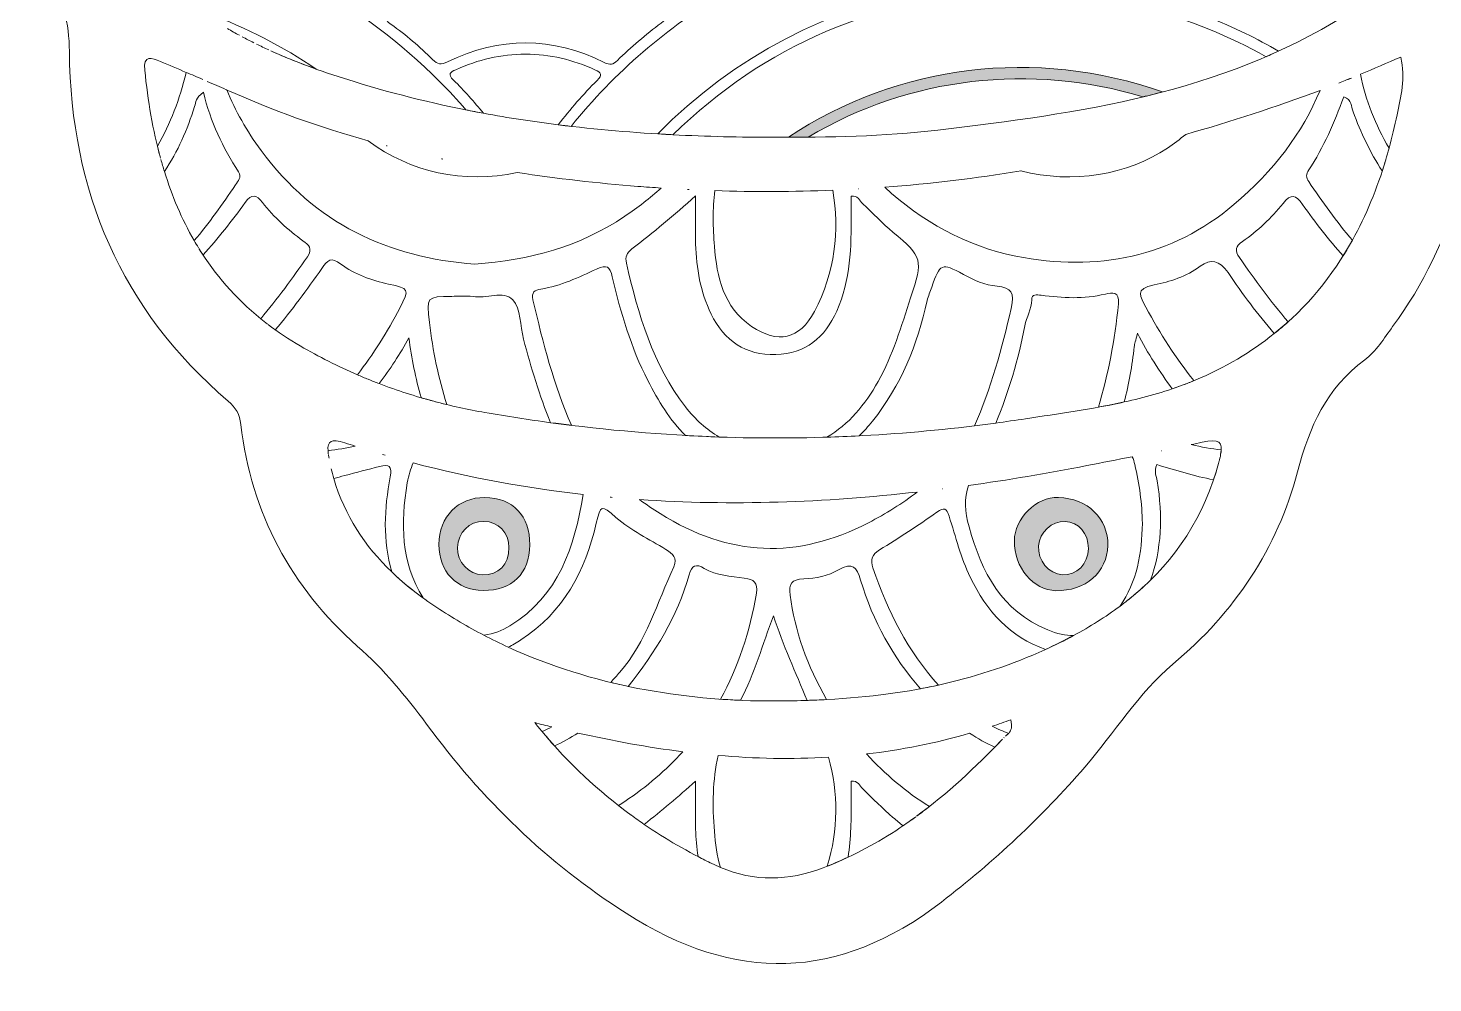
# Model space of a CAD drawing. Extents: x 77 to 1923, y -841 to -159.
# Drawn here: x 205.2 to 352.3, y -836.9 to -736.9 of the extents above; entities that cross this region are included whole.
import ezdxf

# ---------------------------------------------------------------- set-up
doc = ezdxf.new("R2010")
doc.units = 0
doc.header["$MEASUREMENT"] = 0
doc.layers.add('Layer 1', color=7, linetype='Continuous')

# ---------------------------------------------------------------- blocks, each defined once
blk = doc.blocks.new('block 2')
at = {"layer": 'Layer 1', "true_color": 0xffffff}
h = blk.add_hatch(color=7, dxfattribs=at)
h.dxf.hatch_style = 2
edge = h.paths.add_edge_path()
edge.add_spline(control_points=[(284.83, -748.36), (285.52, -748.36), (286.21, -748.35), (286.9, -748.35), (297.46, -742.01), (310.34, -740.6), (321.93, -744.14), (322.62, -743.97), (323.31, -743.8), (324, -743.62), (310.68, -738.91), (296.3, -740.78), (284.83, -748.36)], knot_values=[0, 0, 0, 0, 1, 1, 1, 2, 2, 2, 3, 3, 3, 4, 4, 4, 4], degree=3, periodic=1)
h = blk.add_hatch(color=7, dxfattribs=at)
h.dxf.hatch_style = 2
edge = h.paths.add_edge_path()
edge.add_spline(control_points=[(257.75, -791.05), (257.78, -788.02), (255.95, -786.09), (253.05, -786.08), (250.23, -786.07), (248.26, -788.08), (248.24, -790.99), (248.21, -793.84), (250.09, -795.8), (252.86, -795.82), (255.89, -795.84), (257.72, -794.05), (257.75, -791.05)], knot_values=[0, 0, 0, 0, 1, 1, 1, 2, 2, 2, 3, 3, 3, 4, 4, 4, 4], degree=3, periodic=1)
edge = h.paths.add_edge_path()
edge.add_spline(control_points=[(250.18, -791.31), (250.21, -789.76), (251.43, -788.54), (252.91, -788.58), (254.49, -788.61), (255.58, -789.74), (255.57, -791.33), (255.56, -793.1), (254.47, -794.22), (252.81, -794.18), (251.33, -794.13), (250.15, -792.85), (250.18, -791.31)], knot_values=[0, 0, 0, 0, 1, 1, 1, 2, 2, 2, 3, 3, 3, 4, 4, 4, 4], degree=3, periodic=1)
h = blk.add_hatch(color=7, dxfattribs=at)
h.dxf.hatch_style = 2
edge = h.paths.add_edge_path()
edge.add_spline(control_points=[(313.09, -786.08), (310.8, -786), (308.49, -788.27), (308.48, -790.62), (308.46, -793.41), (310.45, -795.79), (312.83, -795.84), (315.92, -795.9), (318.21, -793.91), (318.27, -791.1), (318.33, -788.29), (316.15, -786.17), (313.09, -786.08)], knot_values=[0, 0, 0, 0, 1, 1, 1, 2, 2, 2, 3, 3, 3, 4, 4, 4, 4], degree=3, periodic=1)
edge = h.paths.add_edge_path()
edge.add_spline(control_points=[(313.51, -794.18), (312.07, -794.08), (310.91, -792.67), (311.01, -791.14), (311.11, -789.73), (312.41, -788.53), (313.79, -788.58), (315.2, -788.64), (316.25, -789.85), (316.23, -791.42), (316.22, -793.03), (315, -794.27), (313.51, -794.18)], knot_values=[0, 0, 0, 0, 1, 1, 1, 2, 2, 2, 3, 3, 3, 4, 4, 4, 4], degree=3, periodic=1)
at = {"layer": 'Layer 1', "lineweight": 0}
for points, knots in [([(486.57, -602.07), (484, -600.46), (481.3, -599.05), (478.6, -597.66), (470.41, -593.45), (462.09, -589.49), (454.44, -584.3), (452.13, -582.74), (449.81, -581.17), (449.05, -578.24), (448.05, -574.36), (445.33, -572.04), (441.93, -570.34), (430.71, -564.73), (421.61, -556.45), (413.09, -547.45), (410.61, -544.84), (408.72, -542.05), (408.49, -538.1), (408.24, -533.92), (405.73, -532.17), (401.42, -531.99), (399.37, -531.9), (397.29, -531.88), (395.28, -531.51), (378.33, -528.41), (362.57, -522.06), (347.37, -514.08), (343.08, -511.82), (340.99, -509.02), (341.46, -503.96), (341.69, -501.42), (342.28, -500), (344.52, -498.76), (354.89, -493.03), (366.22, -490.66), (377.73, -488.84), (385.32, -487.64), (393.03, -487.14), (400.36, -484.61), (407.42, -482.18), (409.62, -479.19), (409.86, -471.8), (410.17, -462.85), (410.67, -453.95), (413.81, -445.41), (417.13, -436.4), (423.02, -429.13), (429.04, -421.9), (430.52, -420.12), (432.24, -418.37), (432.31, -415.9), (432.53, -408.52), (434.17, -401.36), (435.68, -394.21), (437.71, -384.58), (439.85, -374.94), (446.4, -367.07), (446.79, -366.59), (447.09, -366.02), (447.35, -365.46), (448.31, -363.31), (447.33, -361.72), (444.98, -361.62), (443.42, -361.55), (441.98, -362.06), (440.56, -362.62), (433.97, -365.2), (428.46, -369.41), (423.21, -374.07), (417.88, -378.81), (414.75, -384.65), (413.85, -391.66), (413.37, -395.38), (413.09, -399.14), (413.38, -402.91), (413.46, -403.95), (413.69, -405.02), (412.53, -405.78), (405.95, -410.06), (402.66, -416.73), (399.9, -423.66), (395.64, -434.36), (393.41, -445.58), (392.21, -457), (391.97, -459.27), (391.46, -460.73), (388.82, -461.22), (386.13, -461.71), (383.52, -462.81), (380.96, -463.85), (373.18, -467.01), (365.67, -470.81), (357.54, -473.11), (353.04, -474.38), (353.06, -474.44), (353.94, -470.1), (353.98, -469.92), (353.98, -469.74), (354.01, -469.56), (355.67, -460.59), (353.02, -452.36), (349.38, -444.4), (348.4, -442.25), (348.78, -441.12), (350.3, -439.6), (359.5, -430.39), (363.44, -419.23), (362.7, -406.26), (362.08, -395.46), (359.01, -385.33), (354.83, -375.5), (349.34, -362.59), (343.47, -349.85), (338.87, -336.56), (337.16, -331.66), (337.77, -327.78), (340.75, -323.41), (351.9, -307.08), (362.47, -290.4), (369.37, -271.69), (380, -242.84), (380.41, -214.17), (367.88, -185.77), (364.89, -178.99), (361.52, -172.3), (355.82, -167.26), (352.18, -164.05), (348.68, -164.64), (346.25, -168.77), (344.14, -172.37), (342.96, -176.26), (342.74, -180.47), (342.37, -187.61), (343.69, -194.54), (345.24, -201.44), (348.16, -214.41), (351.58, -227.26), (352.67, -240.61), (354.76, -266.24), (347.02, -288.73), (331.62, -308.92), (330.64, -310.21), (329.97, -310.55), (328.84, -309.04), (325.89, -305.09), (322.45, -301.57), (318.69, -298.38), (317.66, -297.51), (317.58, -296.83), (318.24, -295.67), (319.57, -293.34), (320.79, -290.95), (321.9, -288.51), (326.96, -277.29), (328.52, -265.68), (324.5, -253.89), (320.46, -242.03), (314.03, -231.42), (305.8, -221.95), (304.58, -220.55), (303.09, -219.35), (301.62, -218.19), (300.65, -217.43), (299.42, -216.66), (298.2, -217.56), (297.1, -218.37), (296.99, -219.69), (297.28, -220.99), (298.75, -227.45), (299.65, -234), (300.73, -240.52), (301.52, -245.24), (302.33, -249.95), (303.19, -255), (301.45, -253.75), (300.26, -251.39), (298.22, -252.77), (296.26, -254.1), (297.68, -256.19), (298.05, -257.93), (298.31, -259.15), (298.76, -260.33), (299.1, -261.54), (299.88, -264.38), (300.68, -267.21), (301.38, -270.08), (301.57, -270.86), (302.15, -272.07), (300.96, -272.43), (298.09, -273.29), (297.66, -275.73), (297.07, -278.04), (296.35, -280.89), (295.7, -283.77), (295.22, -286.67), (294.97, -288.18), (294.46, -288.54), (292.96, -288.25), (286.49, -286.98), (279.99, -286.86), (273.54, -288.34), (271.8, -288.73), (271.58, -287.84), (271.32, -286.59), (270.61, -283.18), (269.92, -279.76), (269.08, -276.38), (268.77, -275.11), (268.44, -273.48), (267.06, -273.08), (264.65, -272.39), (264.91, -270.95), (265.5, -269.2), (265.76, -268.44), (265.97, -267.66), (266.16, -266.89), (267.14, -263.08), (268.17, -259.28), (269.02, -255.44), (269.25, -254.41), (269.74, -252.99), (268.42, -252.28), (267.27, -251.65), (266.47, -252.77), (265.57, -253.29), (265.07, -253.59), (264.79, -254.34), (263.98, -254.1), (263.51, -253.26), (263.79, -252.36), (263.93, -251.52), (264.66, -246.85), (265.48, -242.18), (266.24, -237.5), (267.12, -232.04), (268.91, -226.74), (269.27, -221.18), (269.35, -220.03), (269.44, -218.76), (268.25, -218.04), (266.95, -217.24), (265.66, -217.66), (264.46, -218.36), (262.09, -219.74), (260.32, -221.77), (258.66, -223.88), (253, -231.11), (248.8, -239.19), (244.8, -247.4), (240.29, -256.65), (238.93, -266.28), (240.81, -276.36), (242.03, -282.92), (244.49, -289.04), (247.85, -294.81), (248.38, -295.72), (249.29, -296.53), (247.87, -297.74), (243.91, -301.12), (240.42, -304.96), (237.46, -309.26), (236.64, -310.45), (236.05, -310.31), (235.29, -309.23), (233.86, -307.18), (232.33, -305.2), (230.93, -303.12), (220.87, -288.24), (214.54, -272.04), (213.68, -253.92), (213.02, -239.82), (215.67, -226.16), (218.84, -212.54), (221.07, -202.98), (223.48, -193.44), (223.8, -183.55), (223.97, -178.4), (223.54, -173.33), (221.17, -168.65), (219.31, -164.99), (216.2, -164.16), (212.66, -166.21), (210.7, -167.34), (209.06, -168.86), (207.61, -170.58), (202.75, -176.33), (199.45, -182.99), (196.89, -189.96), (191.63, -204.26), (188.84, -218.9), (189.64, -234.32), (190.04, -242.16), (191.18, -249.77), (192.92, -257.29), (195.98, -270.52), (201.55, -282.81), (207.91, -294.76), (213.85, -305.92), (221.1, -316.25), (227.96, -326.82), (229.28, -328.85), (229.62, -330.71), (228.87, -333.09), (225.91, -342.39), (222.1, -351.35), (218.28, -360.3), (213.08, -372.47), (207.66, -384.55), (205.01, -397.61), (201.79, -413.41), (204.4, -427.73), (216.23, -439.44), (218.17, -441.36), (218.09, -442.67), (217.05, -444.88), (213.01, -453.55), (210.58, -462.52), (213.19, -472.15), (213.66, -473.87), (212.89, -473.99), (211.57, -473.72), (208.49, -473.11), (205.54, -472.09), (202.61, -470.97), (194.43, -467.85), (186.7, -463.56), (178.17, -461.4), (175.74, -460.78), (174.95, -459.64), (174.64, -457.32), (173.27, -447.12), (171.39, -437.02), (168.12, -427.23), (165.83, -420.36), (163.06, -413.46), (157.53, -408.79), (153.77, -405.62), (152.74, -402.46), (153.21, -398.11), (153.3, -397.22), (153.21, -396.32), (153.16, -395.43), (152.4, -381.19), (139.95, -366.25), (126.04, -362.84), (124.33, -362.42), (122.89, -362.63), (121.71, -364.09), (120.54, -365.54), (120.53, -367.01), (121.39, -368.56), (121.86, -369.42), (122.39, -370.25), (122.94, -371.07), (124.49, -373.38), (125.91, -375.76), (126.8, -378.4), (130.37, -389.03), (133.38, -399.84), (133.93, -411.05), (134.2, -416.47), (136.07, -420.64), (139.56, -424.42), (140.11, -425.01), (140.6, -425.66), (141.13, -426.26), (148.01, -434.14), (152.79, -443.1), (155.15, -453.31), (156.6, -459.55), (156.52, -465.91), (156.65, -472.26), (156.77, -478.16), (159.47, -482.18), (165.14, -484.27), (170.75, -486.32), (176.62, -486.92), (182.44, -487.78), (195.11, -489.65), (207.74, -491.7), (219.35, -497.5), (226.47, -501.05), (225.21, -498.92), (225.01, -507.25), (224.95, -509.6), (224.02, -511.16), (221.93, -512.43), (212.07, -518.38), (201.53, -522.76), (190.68, -526.45), (182.13, -529.35), (173.5, -531.96), (164.31, -532.1), (160.65, -532.16), (158.57, -534.21), (158.16, -538.27), (157.81, -541.67), (156.41, -544.38), (154.25, -546.84), (151.78, -549.68), (149.23, -552.42), (146.45, -554.96), (139.33, -561.45), (131.28, -566.6), (123.04, -571.49), (120.54, -572.96), (118.64, -574.79), (117.87, -577.67), (117.22, -580.11), (115.66, -581.86), (113.61, -583.32), (109.16, -586.49), (104.48, -589.27), (99.74, -591.99), (93.07, -595.8), (85.97, -598.87), (79.76, -603.47), (78.49, -604.4), (76.87, -605.38), (77.29, -607.27), (77.66, -608.97), (79.37, -609.36), (80.84, -609.72), (89.51, -611.88), (98.3, -613.07), (107.13, -611.15), (116.2, -609.18), (123.97, -605.02), (127.88, -595.94), (128.81, -593.77), (129.93, -593.01), (132.31, -592.72), (141.23, -591.63), (147.74, -586.24), (153.89, -580.17), (156.58, -577.52), (157.87, -573.92), (160.63, -571.39), (163.3, -568.96), (165.12, -565.97), (166.81, -562.77), (168.87, -558.85), (172.35, -556.24), (176.89, -556.9), (182.79, -557.75), (187.65, -554.68), (192.96, -553.44), (197.01, -552.49), (200.71, -550.27), (204.45, -548.34), (212.25, -544.32), (219.79, -539.86), (226.94, -534.78), (228.18, -533.91), (228.73, -534.04), (229.56, -535.36), (231.02, -537.69), (231.32, -539.93), (230.24, -542.47), (229.47, -544.28), (228.75, -546.12), (227.64, -547.75), (215.82, -565.14), (200.32, -578.06), (180.87, -586.15), (178.15, -587.28), (175.37, -588.29), (172.63, -589.37), (168.95, -590.82), (166.72, -593.3), (166.07, -597.41), (165.22, -602.71), (164.58, -608.03), (164.02, -613.37), (162.29, -630.02), (160.15, -646.58), (153.54, -662.2), (152.22, -665.31), (151.84, -668.71), (153.19, -671.88), (153.99, -673.76), (153.55, -674.97), (152.54, -676.49), (145.67, -686.97), (137.95, -696.82), (130.49, -706.88), (129.09, -708.76), (126.85, -710.85), (128.25, -713.3), (129.62, -715.68), (132.58, -715.93), (135.22, -715.88), (145.39, -715.7), (153.44, -710.85), (160.69, -704.23), (166.84, -698.63), (168.39, -691.17), (169.28, -683.42), (169.4, -682.38), (169.14, -681.2), (170.46, -680.69), (177.26, -678.06), (179.65, -672.22), (180.85, -665.8), (183.87, -649.65), (185.07, -633.35), (183.96, -616.93), (183.79, -614.5), (184.27, -612.9), (186.77, -611.9), (193.3, -609.29), (198.9, -605.11), (204.44, -600.84), (210.32, -596.31), (216.3, -591.92), (222.26, -587.5), (222.76, -587.13), (223.23, -586.32), (224.08, -586.98), (225.88, -588.37), (226.3, -592.08), (224.92, -593.96), (218.6, -602.59), (214.59, -611.99), (216.15, -622.93), (216.54, -625.62), (215.73, -627.32), (214.3, -629.42), (208.3, -638.24), (204.52, -647.72), (207.3, -658.68), (207.62, -659.92), (207.15, -660.81), (206.52, -661.65), (203.55, -665.63), (202.21, -670.24), (201.29, -675.01), (200.03, -681.54), (199.83, -688.01), (203.44, -693.97), (204.38, -695.52), (205.61, -696.94), (204.98, -698.83), (203.69, -702.72), (203.54, -706.76), (203.4, -710.75), (203.13, -717.88), (203.83, -724.93), (207.45, -731.27), (208.93, -733.87), (209.51, -736.42), (209.54, -739.38), (209.69, -754), (214.92, -766.39), (226.17, -775.98), (226.99, -776.68), (227.37, -777.38), (227.49, -778.44), (228.56, -787.74), (232.76, -795.5), (239.69, -801.64), (242.48, -804.11), (244.77, -806.88), (246.94, -809.82), (252.72, -817.67), (259.55, -824.33), (267.83, -829.62), (279.23, -836.91), (290.04, -836.74), (300.84, -828.45), (306.33, -824.22), (311.34, -819.55), (315.85, -814.32), (318.95, -810.73), (321.51, -806.55), (325.08, -803.54), (331.57, -798.08), (336.02, -791.43), (338.13, -783.41), (339.38, -778.65), (341.16, -774.64), (345.17, -771.67), (346.35, -770.79), (347.19, -769.41), (348.09, -768.19), (354.69, -759.27), (356.98, -749.02), (357.22, -738.16), (357.25, -736.75), (357.03, -735.33), (357.77, -733.97), (363.94, -722.73), (364.7, -710.86), (361.78, -698.6), (361.54, -697.6), (361.48, -696.77), (362.02, -695.81), (368.63, -684.09), (366.6, -672.78), (360.24, -661.75), (359.47, -660.43), (359.07, -659.38), (359.55, -657.81), (360.51, -654.7), (360.57, -651.49), (360.13, -648.25), (359.05, -640.5), (355.44, -633.88), (351.14, -627.55), (350.5, -626.62), (350.07, -625.79), (350.28, -624.6), (352.14, -613.83), (349.19, -604.15), (342.83, -595.58), (340.68, -592.67), (340.18, -590.65), (342.07, -587.5), (343.36, -585.36), (344, -585.45), (345.74, -586.76), (350.62, -590.45), (354.71, -594.96), (359.11, -599.16), (365.45, -605.21), (372.3, -610.46), (380.99, -612.66), (382.69, -613.1), (382.44, -614.19), (382.46, -615.3), (382.57, -625.41), (382.4, -635.52), (383.04, -645.62), (383.54, -653.66), (384.18, -661.69), (386.87, -669.36), (388.43, -673.81), (390.56, -678.03), (395.08, -680.17), (396.73, -680.95), (397.33, -681.91), (397.46, -683.54), (397.83, -688.06), (399.21, -692.29), (401.2, -696.34), (406.96, -708.06), (420.5, -716.64), (432.2, -715.91), (434.64, -715.76), (437.29, -715.37), (438.49, -713.03), (439.64, -710.79), (437.68, -708.99), (436.45, -707.3), (428.87, -696.8), (421.01, -686.48), (413.69, -675.78), (412.85, -674.56), (412.6, -673.57), (413.22, -672.13), (414.67, -668.75), (414.36, -665.33), (413.01, -661.95), (412.12, -659.71), (411.1, -657.49), (410.51, -655.17), (406.15, -638.09), (402.22, -620.87), (401.44, -603.22), (401.08, -594.89), (397.79, -590.48), (389.98, -587.84), (374.18, -582.51), (360.99, -572.89), (349.46, -560.96), (344.41, -555.75), (339.79, -550.2), (336.67, -543.55), (335.25, -540.53), (335.47, -537.7), (337.29, -534.91), (337.87, -534.03), (338.3, -533.89), (339.17, -534.51), (344.11, -538.03), (349.29, -541.16), (354.47, -544.31), (365.99, -551.31), (378.16, -556.43), (391.73, -557.56), (394.25, -557.77), (396.07, -558.68), (397.61, -560.68), (401.79, -566.15), (405.52, -571.95), (410.05, -577.16), (417.14, -585.32), (425.02, -592.09), (436.45, -592.94), (437.69, -593.03), (437.8, -593.9), (438.09, -594.72), (440.06, -600.22), (443.85, -604.14), (448.91, -606.84), (457.83, -611.6), (467.43, -612.54), (477.31, -611.47), (480.51, -611.13), (483.68, -610.45), (486.47, -608.67), (490.1, -606.35), (490.17, -604.32), (486.57, -602.07)], [0, 0, 0, 0, 1, 1, 1, 2, 2, 2, 3, 3, 3, 4, 4, 4, 5, 5, 5, 6, 6, 6, 7, 7, 7, 8, 8, 8, 9, 9, 9, 10, 10, 10, 11, 11, 11, 12, 12, 12, 13, 13, 13, 14, 14, 14, 15, 15, 15, 16, 16, 16, 17, 17, 17, 18, 18, 18, 19, 19, 19, 20, 20, 20, 21, 21, 21, 22, 22, 22, 23, 23, 23, 24, 24, 24, 25, 25, 25, 26, 26, 26, 27, 27, 27, 28, 28, 28, 29, 29, 29, 30, 30, 30, 31, 31, 31, 32, 32, 32, 33, 33, 33, 34, 34, 34, 35, 35, 35, 36, 36, 36, 37, 37, 37, 38, 38, 38, 39, 39, 39, 40, 40, 40, 41, 41, 41, 42, 42, 42, 43, 43, 43, 44, 44, 44, 45, 45, 45, 46, 46, 46, 47, 47, 47, 48, 48, 48, 49, 49, 49, 50, 50, 50, 51, 51, 51, 52, 52, 52, 53, 53, 53, 54, 54, 54, 55, 55, 55, 56, 56, 56, 57, 57, 57, 58, 58, 58, 59, 59, 59, 60, 60, 60, 61, 61, 61, 62, 62, 62, 63, 63, 63, 64, 64, 64, 65, 65, 65, 66, 66, 66, 67, 67, 67, 68, 68, 68, 69, 69, 69, 70, 70, 70, 71, 71, 71, 72, 72, 72, 73, 73, 73, 74, 74, 74, 75, 75, 75, 76, 76, 76, 77, 77, 77, 78, 78, 78, 79, 79, 79, 80, 80, 80, 81, 81, 81, 82, 82, 82, 83, 83, 83, 84, 84, 84, 85, 85, 85, 86, 86, 86, 87, 87, 87, 88, 88, 88, 89, 89, 89, 90, 90, 90, 91, 91, 91, 92, 92, 92, 93, 93, 93, 94, 94, 94, 95, 95, 95, 96, 96, 96, 97, 97, 97, 98, 98, 98, 99, 99, 99, 100, 100, 100, 101, 101, 101, 102, 102, 102, 103, 103, 103, 104, 104, 104, 105, 105, 105, 106, 106, 106, 107, 107, 107, 108, 108, 108, 109, 109, 109, 110, 110, 110, 111, 111, 111, 112, 112, 112, 113, 113, 113, 114, 114, 114, 115, 115, 115, 116, 116, 116, 117, 117, 117, 118, 118, 118, 119, 119, 119, 120, 120, 120, 121, 121, 121, 122, 122, 122, 123, 123, 123, 124, 124, 124, 125, 125, 125, 126, 126, 126, 127, 127, 127, 128, 128, 128, 129, 129, 129, 130, 130, 130, 131, 131, 131, 132, 132, 132, 133, 133, 133, 134, 134, 134, 135, 135, 135, 136, 136, 136, 137, 137, 137, 138, 138, 138, 139, 139, 139, 140, 140, 140, 141, 141, 141, 142, 142, 142, 143, 143, 143, 144, 144, 144, 145, 145, 145, 146, 146, 146, 147, 147, 147, 148, 148, 148, 149, 149, 149, 150, 150, 150, 151, 151, 151, 152, 152, 152, 153, 153, 153, 154, 154, 154, 155, 155, 155, 156, 156, 156, 157, 157, 157, 158, 158, 158, 159, 159, 159, 160, 160, 160, 161, 161, 161, 162, 162, 162, 163, 163, 163, 164, 164, 164, 165, 165, 165, 166, 166, 166, 167, 167, 167, 168, 168, 168, 169, 169, 169, 170, 170, 170, 171, 171, 171, 172, 172, 172, 173, 173, 173, 174, 174, 174, 175, 175, 175, 176, 176, 176, 177, 177, 177, 178, 178, 178, 179, 179, 179, 180, 180, 180, 181, 181, 181, 182, 182, 182, 183, 183, 183, 184, 184, 184, 185, 185, 185, 186, 186, 186, 187, 187, 187, 188, 188, 188, 189, 189, 189, 190, 190, 190, 191, 191, 191, 192, 192, 192, 193, 193, 193, 194, 194, 194, 195, 195, 195, 196, 196, 196, 197, 197, 197, 198, 198, 198, 199, 199, 199, 200, 200, 200, 201, 201, 201, 202, 202, 202, 203, 203, 203, 204, 204, 204, 205, 205, 205, 206, 206, 206, 207, 207, 207, 208, 208, 208, 209, 209, 209, 210, 210, 210, 211, 211, 211, 212, 212, 212, 213, 213, 213, 214, 214, 214, 215, 215, 215, 216, 216, 216, 217, 217, 217, 218, 218, 218, 219, 219, 219, 220, 220, 220, 221, 221, 221, 222, 222, 222, 223, 223, 223, 224, 224, 224, 225, 225, 225, 226, 226, 226, 227, 227, 227, 228, 228, 228, 229, 229, 229, 230, 230, 230, 231, 231, 231, 232, 232, 232, 233, 233, 233, 234, 234, 234, 235, 235, 235, 236, 236, 236, 237, 237, 237, 238, 238, 238, 238]), ([(343.48, -735.36), (343.36, -735.44), (343.24, -735.52), (343.12, -735.6), (330.02, -743.79), (315.32, -745.85), (300.48, -747.61), (294.79, -748.29), (289.06, -748.36), (283.33, -748.37), (279.79, -748.37), (276.25, -748.28), (272.73, -748.1), (282.39, -738.72), (294.04, -733.63), (308, -733.22), (318.01, -732.92), (327.23, -735.64), (334.83, -739.93), (335.27, -739.74), (335.7, -739.54), (336.13, -739.35), (335.01, -738.69), (333.86, -738.07), (332.68, -737.49), (311.89, -727.26), (287.09, -731.7), (271.15, -748.01), (271.68, -748.04), (272.21, -748.07), (272.73, -748.1), (268.71, -747.89), (264.71, -747.56), (260.72, -747.06), (261.17, -747.11), (261.63, -747.16), (262.08, -747.22), (266.64, -741.56), (272.09, -736.85), (278.44, -733.11), (287.92, -727.54), (298.17, -724.77), (309.37, -724.72), (314.58, -724.77), (319.91, -725.44), (325.14, -726.9), (331.91, -728.79), (338.02, -731.62), (343.48, -735.36)], [0, 0, 0, 0, 1, 1, 1, 2, 2, 2, 3, 3, 3, 4, 4, 4, 5, 5, 5, 6, 6, 6, 7, 7, 7, 8, 8, 8, 9, 9, 9, 10, 10, 10, 11, 11, 11, 12, 12, 12, 13, 13, 13, 14, 14, 14, 15, 15, 15, 16, 16, 16, 16]), ([(219.06, -726.25), (230.29, -728.97), (240.1, -734.31), (248.3, -742.52), (249.26, -743.48), (250.18, -744.47), (251.06, -745.49), (251.67, -745.61), (252.29, -745.74), (252.9, -745.85), (248.35, -745.01), (243.83, -743.92), (239.35, -742.54), (236.36, -741.62), (233.43, -740.58), (230.62, -739.31), (232.17, -740.01), (233.76, -740.64), (235.38, -741.22), (231.9, -738.86), (228.12, -736.92), (224.04, -735.39), (223.72, -735.26), (223.39, -735.15), (223.06, -735.03), (221.48, -733.91), (219.98, -732.67), (218.57, -731.26), (216.69, -729.39), (215.2, -727.4), (214.06, -725.32), (215.74, -725.55), (217.41, -725.85), (219.06, -726.25)], [0, 0, 0, 0, 1, 1, 1, 2, 2, 2, 3, 3, 3, 4, 4, 4, 5, 5, 5, 6, 6, 6, 7, 7, 7, 8, 8, 8, 9, 9, 9, 10, 10, 10, 11, 11, 11, 11]), ([(249.13, -740.48), (248.45, -740.81), (248.07, -740.72), (247.57, -740.22), (246.21, -738.89), (244.78, -737.64), (243.23, -736.54), (242.43, -735.96), (242.34, -735.66), (243.26, -735.07), (247.55, -732.37), (252.18, -730.94), (258.24, -730.94), (262.41, -730.94), (267.13, -732.37), (271.44, -735.18), (272.15, -735.64), (272.24, -735.88), (271.51, -736.41), (269.88, -737.6), (268.36, -738.92), (266.92, -740.32), (266.47, -740.76), (266.14, -740.83), (265.55, -740.53), (260.09, -737.82), (254.6, -737.8), (249.13, -740.48)], [0, 0, 0, 0, 1, 1, 1, 2, 2, 2, 3, 3, 3, 4, 4, 4, 5, 5, 5, 6, 6, 6, 7, 7, 7, 8, 8, 8, 9, 9, 9, 9]), ([(227.35, -737.69), (226.93, -737.46), (226.5, -737.23), (226.09, -736.98), (226.5, -737.23), (226.93, -737.46), (227.35, -737.69)], [0, 0, 0, 0, 1, 1, 1, 2, 2, 2, 2]), ([(228.84, -738.46), (228.43, -738.26), (228.03, -738.06), (227.63, -737.84), (228.03, -738.06), (228.43, -738.26), (228.84, -738.46)], [0, 0, 0, 0, 1, 1, 1, 2, 2, 2, 2]), ([(219.07, -740.43), (219.97, -740.81), (220.87, -741.19), (221.77, -741.57), (221.77, -741.59), (221.77, -741.6), (221.76, -741.62), (221.1, -744.35), (220.13, -746.92), (218.76, -749.3), (218.86, -749.72), (218.97, -750.14), (219.09, -750.55), (218.28, -747.62), (217.76, -744.53), (217.43, -741.33), (217.26, -739.71), (218.16, -740.04), (219.07, -740.43)], [0, 0, 0, 0, 1, 1, 1, 2, 2, 2, 3, 3, 3, 4, 4, 4, 5, 5, 5, 6, 6, 6, 6]), ([(230.41, -739.21), (229.98, -739.02), (229.56, -738.82), (229.13, -738.61), (229.56, -738.82), (229.98, -739.02), (230.41, -739.21)], [0, 0, 0, 0, 1, 1, 1, 2, 2, 2, 2]), ([(252.9, -745.85), (251.91, -744.64), (250.88, -743.47), (249.75, -742.37), (249.12, -741.76), (249.42, -741.56), (250.02, -741.29), (252.33, -740.24), (254.75, -739.65), (257.3, -739.67), (259.85, -739.65), (262.26, -740.25), (264.57, -741.3), (265.21, -741.59), (265.4, -741.82), (264.8, -742.41), (263.34, -743.86), (261.99, -745.42), (260.72, -747.06), (258.11, -746.73), (255.5, -746.33), (252.9, -745.85)], [0, 0, 0, 0, 1, 1, 1, 2, 2, 2, 3, 3, 3, 4, 4, 4, 5, 5, 5, 6, 6, 6, 7, 7, 7, 7]), ([(284.83, -748.36), (285.52, -748.36), (286.21, -748.35), (286.9, -748.35), (297.46, -742.01), (310.34, -740.6), (321.93, -744.14), (322.62, -743.97), (323.31, -743.8), (324, -743.62), (310.68, -738.91), (296.3, -740.78), (284.83, -748.36)], [0, 0, 0, 0, 1, 1, 1, 2, 2, 2, 3, 3, 3, 4, 4, 4, 4]), ([(348.55, -746.01), (348.3, -747.2), (348.03, -748.37), (347.72, -749.51), (346.31, -747.05), (345.23, -744.5), (344.72, -741.77), (344.72, -741.77), (344.72, -741.77), (344.72, -741.77), (346.1, -741.19), (347.49, -740.58), (348.93, -739.97), (349.47, -742.21), (348.94, -744.12), (348.55, -746.01)], [0, 0, 0, 0, 1, 1, 1, 2, 2, 2, 3, 3, 3, 4, 4, 4, 5, 5, 5, 5]), ([(223.51, -742.31), (222.93, -742.06), (222.35, -741.81), (221.77, -741.57), (222.35, -741.81), (222.93, -742.06), (223.51, -742.31)], [0, 0, 0, 0, 1, 1, 1, 2, 2, 2, 2]), ([(226.03, -743.41), (226.01, -743.4), (225.99, -743.39), (225.97, -743.38), (225.3, -743.09), (224.64, -742.8), (223.97, -742.51), (224.64, -742.8), (225.3, -743.09), (225.97, -743.38), (230.83, -745.57), (235.8, -747.32), (240.84, -748.73), (245.24, -752.04), (250.79, -753.25), (256.44, -752.05), (260.61, -752.69), (264.83, -753.17), (269.07, -753.51), (269.88, -753.57), (270.69, -753.63), (271.5, -753.68), (271.5, -753.68), (271.5, -753.68), (271.5, -753.68), (270.33, -754.73), (269.07, -755.72), (267.7, -756.64), (262.98, -759.81), (257.75, -761.23), (252.01, -761.65), (242.88, -760.98), (235.25, -757.39), (229.61, -749.75), (228.1, -747.7), (226.92, -745.58), (226.03, -743.41)], [0, 0, 0, 0, 1, 1, 1, 2, 2, 2, 3, 3, 3, 4, 4, 4, 5, 5, 5, 6, 6, 6, 7, 7, 7, 8, 8, 8, 9, 9, 9, 10, 10, 10, 11, 11, 11, 12, 12, 12, 12]), ([(343.77, -742.16), (343.33, -742.35), (342.89, -742.52), (342.44, -742.7), (342.89, -742.52), (343.33, -742.34), (343.77, -742.16)], [0, 0, 0, 0, 1, 1, 1, 2, 2, 2, 2]), ([(223.58, -743.65), (224.3, -746.79), (225.65, -749.45), (227.25, -751.99), (227.6, -752.55), (227.22, -752.95), (226.94, -753.35), (225.57, -755.36), (224.17, -757.35), (222.61, -759.19), (221.31, -756.92), (220.28, -754.5), (219.49, -751.94), (220.92, -749.89), (221.88, -747.55), (222.65, -745.13), (222.78, -744.71), (222.77, -744.25), (223.58, -743.65)], [0, 0, 0, 0, 1, 1, 1, 2, 2, 2, 3, 3, 3, 4, 4, 4, 5, 5, 5, 6, 6, 6, 6]), ([(308.65, -760.82), (303.41, -759.77), (298.72, -757.13), (294.91, -753.59), (299.7, -753.23), (304.45, -752.66), (309.18, -751.88), (309.17, -751.88), (309.17, -751.88), (309.17, -751.88), (314.54, -753.28), (320.39, -752.28), (324.51, -749.51), (325.19, -749.05), (325.82, -748.56), (326.42, -748.06), (331.14, -746.74), (335.83, -745.2), (340.49, -743.45), (338.66, -747.89), (335.64, -751.9), (331.46, -755.42), (324.97, -760.89), (317.15, -762.51), (308.65, -760.82)], [0, 0, 0, 0, 1, 1, 1, 2, 2, 2, 3, 3, 3, 4, 4, 4, 5, 5, 5, 6, 6, 6, 7, 7, 7, 8, 8, 8, 8]), ([(343.87, -759.15), (342.22, -757.22), (340.75, -755.12), (339.3, -753.01), (339.01, -752.59), (339.02, -752.21), (339.3, -751.79), (340.89, -749.42), (341.98, -746.81), (342.97, -744.14), (343.83, -744.41), (343.75, -745.16), (343.95, -745.69), (344.77, -747.87), (345.72, -749.97), (347, -751.88), (347.13, -751.49), (347.25, -751.11), (347.37, -750.72), (346.47, -753.73), (345.31, -756.55), (343.87, -759.15)], [0, 0, 0, 0, 1, 1, 1, 2, 2, 2, 3, 3, 3, 4, 4, 4, 5, 5, 5, 6, 6, 6, 7, 7, 7, 7]), ([(242.83, -749.27), (242.8, -749.26), (242.76, -749.25), (242.73, -749.24), (242.76, -749.25), (242.8, -749.26), (242.83, -749.27)], [0, 0, 0, 0, 1, 1, 1, 2, 2, 2, 2]), ([(347.37, -750.7), (347.49, -750.31), (347.6, -749.92), (347.71, -749.52), (347.6, -749.92), (347.49, -750.31), (347.37, -750.7)], [0, 0, 0, 0, 1, 1, 1, 2, 2, 2, 2]), ([(219.49, -751.94), (219.36, -751.52), (219.24, -751.11), (219.12, -750.69), (219.24, -751.11), (219.36, -751.52), (219.49, -751.94)], [0, 0, 0, 0, 1, 1, 1, 2, 2, 2, 2]), ([(248.64, -750.64), (248.6, -750.63), (248.56, -750.62), (248.51, -750.61), (248.56, -750.62), (248.6, -750.63), (248.64, -750.64)], [0, 0, 0, 0, 1, 1, 1, 2, 2, 2, 2]), ([(223.1, -760), (223.24, -760.23), (223.39, -760.46), (223.54, -760.69), (225.11, -758.96), (226.56, -757.1), (227.95, -755.2), (228.67, -754.21), (229.09, -754.38), (229.75, -755.2), (230.97, -756.74), (232.42, -758.05), (234, -759.2), (234.62, -759.65), (235.04, -760.03), (234.46, -760.87), (232.91, -763.11), (231.31, -765.3), (229.58, -767.36), (226.91, -765.2), (224.78, -762.72), (223.1, -760)], [0, 0, 0, 0, 1, 1, 1, 2, 2, 2, 3, 3, 3, 4, 4, 4, 5, 5, 5, 6, 6, 6, 7, 7, 7, 7]), ([(277.58, -779.75), (276.26, -778.98), (275.06, -777.92), (274.04, -776.59), (270.63, -772.15), (269.09, -766.89), (267.86, -761.53), (267.72, -760.91), (267.92, -760.46), (268.43, -760.06), (270.66, -758.33), (272.85, -756.54), (275.1, -754.51), (275.1, -756.18), (275.06, -757.86), (275.11, -759.54), (275.2, -762.07), (275.6, -764.56), (276.73, -766.87), (278.1, -769.68), (280.36, -771.21), (283.51, -771.12), (286.6, -771.03), (288.65, -769.33), (289.89, -766.56), (291.34, -763.3), (291.42, -759.85), (291.39, -756.38), (291.38, -755.77), (291.39, -755.15), (291.39, -754.52), (292.11, -754.43), (292.28, -755), (292.61, -755.32), (293.67, -756.31), (294.66, -757.38), (295.77, -758.31), (298.9, -760.9), (298.93, -761.19), (297.62, -765.16), (296.64, -768.15), (295.77, -771.18), (294.21, -773.94), (292.85, -776.36), (291.17, -778.44), (288.84, -779.77), (289.97, -779.73), (291.11, -779.69), (292.24, -779.63), (292.72, -779.16), (293.19, -778.64), (293.63, -778.08), (296.6, -774.38), (298.33, -770.07), (299.36, -765.47), (299.47, -764.98), (299.67, -764.52), (299.84, -764.05), (300.71, -761.57), (300.84, -761.47), (303.14, -762.72), (304.27, -763.34), (305.39, -763.83), (306.67, -763.96), (308.16, -764.11), (308.52, -764.62), (308.15, -766.28), (307.19, -770.51), (306.04, -774.66), (304.31, -778.58), (295.39, -779.67), (286.48, -780.06), (277.58, -779.75)], [0, 0, 0, 0, 1, 1, 1, 2, 2, 2, 3, 3, 3, 4, 4, 4, 5, 5, 5, 6, 6, 6, 7, 7, 7, 8, 8, 8, 9, 9, 9, 10, 10, 10, 11, 11, 11, 12, 12, 12, 13, 13, 13, 14, 14, 14, 15, 15, 15, 16, 16, 16, 17, 17, 17, 18, 18, 18, 19, 19, 19, 20, 20, 20, 21, 21, 21, 22, 22, 22, 23, 23, 23, 24, 24, 24, 24]), ([(274.26, -753.84), (274.31, -753.84), (274.37, -753.84), (274.43, -753.85), (274.37, -753.84), (274.31, -753.84), (274.26, -753.84)], [0, 0, 0, 0, 1, 1, 1, 2, 2, 2, 2]), ([(289.46, -753.9), (290.23, -758.13), (289.69, -762.52), (287.55, -766.62), (286.03, -769.52), (283.68, -770.02), (280.97, -768.17), (278, -766.13), (277.34, -763), (277.08, -759.77), (276.91, -757.81), (276.89, -755.86), (277.11, -753.95), (281.25, -754.09), (285.36, -754.07), (289.46, -753.9)], [0, 0, 0, 0, 1, 1, 1, 2, 2, 2, 3, 3, 3, 4, 4, 4, 5, 5, 5, 5]), ([(292.17, -753.77), (292.18, -753.77), (292.19, -753.77), (292.19, -753.77), (292.19, -753.77), (292.18, -753.77), (292.17, -753.77)], [0, 0, 0, 0, 1, 1, 1, 2, 2, 2, 2]), ([(335.7, -768.92), (336.2, -768.52), (336.68, -768.11), (337.15, -767.69), (335.33, -765.56), (333.66, -763.3), (332.06, -760.96), (331.55, -760.21), (331.62, -759.78), (332.36, -759.28), (333.97, -758.18), (335.38, -756.81), (336.61, -755.3), (337.49, -754.22), (337.93, -754.39), (338.66, -755.41), (339.99, -757.28), (341.38, -759.1), (342.91, -760.78), (343.24, -760.25), (343.56, -759.7), (343.87, -759.15), (341.79, -762.9), (339.1, -766.19), (335.7, -768.92)], [0, 0, 0, 0, 1, 1, 1, 2, 2, 2, 3, 3, 3, 4, 4, 4, 5, 5, 5, 6, 6, 6, 7, 7, 7, 8, 8, 8, 8]), ([(222.61, -759.19), (222.76, -759.44), (222.9, -759.69), (223.05, -759.93), (222.9, -759.69), (222.76, -759.44), (222.61, -759.19)], [0, 0, 0, 0, 1, 1, 1, 2, 2, 2, 2]), ([(230.35, -767.97), (230.59, -768.16), (230.84, -768.34), (231.1, -768.52), (232.83, -766.48), (234.43, -764.32), (235.97, -762.1), (236.59, -761.2), (236.93, -760.88), (237.95, -761.64), (239.43, -762.73), (241.18, -763.34), (242.97, -763.74), (245.12, -764.22), (245.18, -764.22), (244.13, -766.25), (242.84, -768.76), (241.36, -771.08), (239.7, -773.23), (237.66, -772.35), (235.67, -771.35), (233.72, -770.22), (232.51, -769.52), (231.39, -768.77), (230.35, -767.97)], [0, 0, 0, 0, 1, 1, 1, 2, 2, 2, 3, 3, 3, 4, 4, 4, 5, 5, 5, 6, 6, 6, 7, 7, 7, 8, 8, 8, 8]), ([(258.08, -765.38), (257.9, -764.59), (258.26, -764.37), (258.92, -764.26), (260.99, -763.92), (262.88, -763.05), (264.73, -762.16), (265.82, -761.64), (266.14, -761.93), (266.38, -762.97), (267.24, -766.72), (268.35, -770.39), (270.1, -773.83), (271.19, -775.98), (272.44, -777.98), (274.04, -779.59), (275.22, -779.65), (276.4, -779.71), (277.57, -779.75), (271.69, -779.54), (265.81, -779.04), (259.93, -778.25), (260.66, -778.34), (261.38, -778.43), (262.11, -778.52), (260.27, -774.33), (259.11, -769.88), (258.08, -765.38)], [0, 0, 0, 0, 1, 1, 1, 2, 2, 2, 3, 3, 3, 4, 4, 4, 5, 5, 5, 6, 6, 6, 7, 7, 7, 8, 8, 8, 9, 9, 9, 9]), ([(322.26, -766.17), (321.66, -765.05), (321.04, -764.25), (323.12, -763.82), (324.76, -763.48), (326.49, -762.98), (327.95, -761.86), (329, -761.06), (329.97, -761.22), (330.86, -762.54), (332.36, -764.77), (333.96, -766.91), (335.7, -768.92), (333.3, -770.84), (330.55, -772.48), (327.4, -773.81), (326.99, -773.98), (326.58, -774.14), (326.16, -774.3), (326.54, -774.16), (326.91, -774.01), (327.28, -773.85), (325.42, -771.51), (323.74, -768.95), (322.26, -766.17)], [0, 0, 0, 0, 1, 1, 1, 2, 2, 2, 3, 3, 3, 4, 4, 4, 5, 5, 5, 6, 6, 6, 7, 7, 7, 8, 8, 8, 8]), ([(247.24, -767.76), (246.92, -765.07), (246.91, -765.06), (249.58, -765.02), (250.27, -765), (250.96, -765.02), (251.81, -765.02), (253.12, -765.31), (255.01, -764.37), (255.97, -765.38), (256.84, -766.29), (256.73, -768.1), (257.09, -769.5), (257.87, -772.5), (258.77, -775.43), (259.93, -778.25), (257.64, -777.94), (255.34, -777.58), (253.05, -777.19), (251.24, -776.87), (249.46, -776.48), (247.7, -776.01), (248.15, -776.13), (248.6, -776.24), (249.05, -776.35), (248.2, -773.6), (247.59, -770.74), (247.24, -767.76)], [0, 0, 0, 0, 1, 1, 1, 2, 2, 2, 3, 3, 3, 4, 4, 4, 5, 5, 5, 6, 6, 6, 7, 7, 7, 8, 8, 8, 9, 9, 9, 9]), ([(309.58, -768.12), (309.76, -767.19), (310.3, -766.37), (310.3, -765.39), (310.3, -764.76), (310.81, -764.85), (311.28, -764.91), (313.53, -765.17), (315.76, -765.36), (318.01, -764.78), (318.71, -764.6), (319.53, -764.48), (319.39, -765.81), (318.99, -769.61), (318.3, -773.22), (317.28, -776.63), (318.19, -776.46), (319.09, -776.28), (319.99, -776.08), (316.58, -776.83), (313.1, -777.31), (309.65, -777.84), (308.61, -778), (307.57, -778.15), (306.53, -778.29), (307.9, -775.05), (308.9, -771.64), (309.58, -768.12)], [0, 0, 0, 0, 1, 1, 1, 2, 2, 2, 3, 3, 3, 4, 4, 4, 5, 5, 5, 6, 6, 6, 7, 7, 7, 8, 8, 8, 9, 9, 9, 9]), ([(229.58, -767.36), (229.81, -767.56), (230.05, -767.75), (230.3, -767.93), (230.05, -767.75), (229.81, -767.56), (229.58, -767.36)], [0, 0, 0, 0, 1, 1, 1, 2, 2, 2, 2]), ([(326.14, -774.3), (324.14, -775.06), (322.08, -775.62), (319.99, -776.08), (320.46, -774.19), (320.82, -772.27), (321.03, -770.3), (321.07, -770), (321.17, -769.71), (321.37, -768.89), (322.47, -771), (323.7, -772.92), (325.02, -774.7), (325.4, -774.58), (325.77, -774.44), (326.14, -774.3)], [0, 0, 0, 0, 1, 1, 1, 2, 2, 2, 3, 3, 3, 4, 4, 4, 5, 5, 5, 5]), ([(246.36, -775.63), (246.8, -775.76), (247.24, -775.89), (247.69, -776), (245.75, -775.49), (243.85, -774.88), (241.99, -774.16), (243.11, -772.65), (244.16, -771.06), (245.09, -769.36), (245.36, -771.52), (245.8, -773.6), (246.36, -775.63)], [0, 0, 0, 0, 1, 1, 1, 2, 2, 2, 3, 3, 3, 4, 4, 4, 4]), ([(239.7, -773.23), (240.08, -773.4), (240.46, -773.56), (240.84, -773.71), (240.46, -773.56), (240.08, -773.4), (239.7, -773.23)], [0, 0, 0, 0, 1, 1, 1, 2, 2, 2, 2]), ([(240.85, -773.72), (241.23, -773.87), (241.61, -774.02), (241.99, -774.16), (241.61, -774.02), (241.23, -773.87), (240.85, -773.72)], [0, 0, 0, 0, 1, 1, 1, 2, 2, 2, 2]), ([(306.53, -778.29), (305.79, -778.4), (305.05, -778.49), (304.31, -778.58), (305.05, -778.49), (305.79, -778.4), (306.53, -778.29)], [0, 0, 0, 0, 1, 1, 1, 2, 2, 2, 2]), ([(238.39, -780.36), (238.75, -780.48), (239.11, -780.59), (239.46, -780.7), (239.46, -780.7), (239.46, -780.7), (239.46, -780.7), (238.53, -780.91), (237.58, -781.07), (236.62, -781.18), (236.56, -780.21), (236.93, -779.88), (238.39, -780.36)], [0, 0, 0, 0, 1, 1, 1, 2, 2, 2, 3, 3, 3, 4, 4, 4, 4]), ([(330.08, -781.59), (330.12, -781.41), (330.14, -781.24), (330.15, -781.1), (329.11, -780.98), (328.06, -780.8), (327, -780.55), (327, -780.55), (327, -780.55), (327, -780.55), (327.38, -780.47), (327.76, -780.39), (328.14, -780.3), (329.95, -779.88), (330.34, -780.26), (330.08, -781.59)], [0, 0, 0, 0, 1, 1, 1, 2, 2, 2, 3, 3, 3, 4, 4, 4, 5, 5, 5, 5]), ([(236.62, -781.18), (236.62, -781.28), (236.64, -781.4), (236.65, -781.52), (236.64, -781.4), (236.62, -781.28), (236.62, -781.18)], [0, 0, 0, 0, 1, 1, 1, 2, 2, 2, 2]), ([(236.66, -781.59), (236.68, -781.71), (236.7, -781.84), (236.73, -781.97), (236.7, -781.84), (236.68, -781.71), (236.66, -781.59)], [0, 0, 0, 0, 1, 1, 1, 2, 2, 2, 2]), ([(242.33, -781.57), (242.42, -781.6), (242.52, -781.63), (242.61, -781.66), (242.52, -781.63), (242.42, -781.6), (242.33, -781.57)], [0, 0, 0, 0, 1, 1, 1, 2, 2, 2, 2]), ([(243.29, -793.87), (244.31, -794.85), (245.41, -795.75), (246.58, -796.6), (244.25, -792.86), (244.21, -788.79), (244.92, -784.54), (245.06, -783.75), (245.25, -783.06), (245.55, -782.47), (245.55, -782.47), (245.55, -782.47), (245.55, -782.47), (251.46, -784.02), (257.39, -785.09), (263.33, -785.76), (263.33, -785.76), (263.33, -785.76), (263.33, -785.76), (262.43, -791.27), (260.8, -796.36), (255.66, -799.52), (254.85, -800.02), (254.02, -800.35), (252.93, -800.5), (251.27, -799.63), (249.63, -798.67), (248.01, -797.61), (246.3, -796.48), (244.71, -795.24), (243.29, -793.87)], [0, 0, 0, 0, 1, 1, 1, 2, 2, 2, 3, 3, 3, 4, 4, 4, 5, 5, 5, 6, 6, 6, 7, 7, 7, 8, 8, 8, 9, 9, 9, 10, 10, 10, 10]), ([(314.68, -800.53), (313.85, -800.54), (312.96, -800.35), (311.98, -799.95), (307.14, -797.97), (305.06, -793.91), (303.74, -789.17), (303.29, -787.56), (303.23, -786.14), (303.68, -784.83), (303.67, -784.83), (303.67, -784.83), (303.67, -784.83), (307.8, -784.25), (311.93, -783.55), (316.06, -782.74), (317.65, -782.43), (319.23, -782.13), (320.82, -781.82), (320.82, -781.82), (320.82, -781.82), (320.82, -781.82), (320.95, -782.06), (321.02, -782.34), (321.09, -782.63), (321.58, -784.65), (321.84, -786.71), (321.89, -788.79), (321.82, -791.91), (321.35, -794.9), (319.52, -797.48), (318.02, -798.6), (316.4, -799.61), (314.68, -800.53)], [0, 0, 0, 0, 1, 1, 1, 2, 2, 2, 3, 3, 3, 4, 4, 4, 5, 5, 5, 6, 6, 6, 7, 7, 7, 8, 8, 8, 9, 9, 9, 10, 10, 10, 11, 11, 11, 11]), ([(323.9, -781.21), (323.91, -781.21), (323.91, -781.21), (323.92, -781.2), (323.91, -781.21), (323.91, -781.21), (323.9, -781.21)], [0, 0, 0, 0, 1, 1, 1, 2, 2, 2, 2]), ([(329.65, -783.25), (329.75, -782.92), (329.84, -782.6), (329.93, -782.26), (329.96, -782.14), (329.99, -782.03), (330.01, -781.93), (329.99, -782.03), (329.96, -782.14), (329.93, -782.26), (329.84, -782.6), (329.75, -782.92), (329.65, -783.25)], [0, 0, 0, 0, 1, 1, 1, 2, 2, 2, 3, 3, 3, 4, 4, 4, 4]), ([(330.02, -781.9), (330.04, -781.8), (330.06, -781.71), (330.08, -781.62), (330.06, -781.71), (330.04, -781.8), (330.02, -781.9)], [0, 0, 0, 0, 1, 1, 1, 2, 2, 2, 2]), ([(236.96, -783.07), (237.05, -783.41), (237.14, -783.75), (237.23, -784.09), (237.14, -783.75), (237.04, -783.42), (236.96, -783.07)], [0, 0, 0, 0, 1, 1, 1, 2, 2, 2, 2]), ([(237.23, -784.09), (237.58, -783.99), (237.95, -783.89), (238.37, -783.78), (239.59, -783.46), (240.81, -783.16), (242.02, -782.83), (243.04, -782.56), (243.34, -782.79), (243.13, -783.93), (242.51, -787.24), (242.34, -790.57), (243.29, -793.87), (240.5, -791.19), (238.36, -787.99), (237.23, -784.09)], [0, 0, 0, 0, 1, 1, 1, 2, 2, 2, 3, 3, 3, 4, 4, 4, 5, 5, 5, 5]), ([(320.38, -796.82), (321.2, -796.17), (321.98, -795.48), (322.72, -794.75), (323.91, -791.54), (324.03, -788.04), (323.44, -784.35), (323.36, -783.86), (323.09, -783.39), (323.4, -782.64), (325.38, -783.23), (327.33, -783.86), (329.34, -784.22), (329.44, -783.91), (329.54, -783.6), (329.64, -783.29), (327.9, -789.05), (324.65, -793.41), (320.38, -796.82)], [0, 0, 0, 0, 1, 1, 1, 2, 2, 2, 3, 3, 3, 4, 4, 4, 5, 5, 5, 6, 6, 6, 6]), ([(300.96, -785.19), (300.98, -785.19), (300.99, -785.19), (301.01, -785.19), (300.99, -785.19), (300.98, -785.19), (300.96, -785.19)], [0, 0, 0, 0, 1, 1, 1, 2, 2, 2, 2]), ([(257.75, -791.05), (257.78, -788.02), (255.95, -786.09), (253.05, -786.08), (250.23, -786.07), (248.26, -788.08), (248.24, -790.99), (248.21, -793.84), (250.09, -795.8), (252.86, -795.82), (255.89, -795.84), (257.72, -794.05), (257.75, -791.05)], [0, 0, 0, 0, 1, 1, 1, 2, 2, 2, 3, 3, 3, 4, 4, 4, 4]), ([(255.48, -801.75), (255.93, -801.54), (256.38, -801.29), (256.82, -801), (261.26, -798.09), (263.55, -793.8), (264.71, -788.78), (265.16, -786.85), (265.23, -786.81), (266.77, -788.17), (268.35, -789.56), (270.23, -790.44), (272, -791.52), (272.73, -791.96), (273.22, -792.43), (272.82, -793.33), (271.11, -797.11), (269.93, -801.15), (267.17, -804.39), (266.85, -804.75), (266.54, -805.1), (266.22, -805.44), (266.83, -805.59), (267.44, -805.73), (268.06, -805.86), (270.9, -802.34), (273.16, -798.54), (274.44, -794.18), (274.73, -793.17), (275.14, -792.98), (276.02, -793.52), (277.3, -794.29), (278.79, -794.31), (280.21, -794.52), (281.22, -794.66), (281.65, -794.99), (281.47, -796.1), (280.8, -800.17), (279.56, -803.88), (277.71, -807.2), (278.41, -807.25), (279.11, -807.29), (279.81, -807.32), (281.27, -804.53), (282.13, -801.46), (283.25, -798.46), (284.27, -801.52), (285.57, -804.43), (286.79, -807.33), (287.48, -807.31), (288.16, -807.28), (288.82, -807.24), (286.81, -807.35), (284.71, -807.4), (282.48, -807.39), (273.8, -807.31), (264.4, -805.82), (255.48, -801.75)], [0, 0, 0, 0, 1, 1, 1, 2, 2, 2, 3, 3, 3, 4, 4, 4, 5, 5, 5, 6, 6, 6, 7, 7, 7, 8, 8, 8, 9, 9, 9, 10, 10, 10, 11, 11, 11, 12, 12, 12, 13, 13, 13, 14, 14, 14, 15, 15, 15, 16, 16, 16, 17, 17, 17, 18, 18, 18, 19, 19, 19, 19]), ([(266.18, -786.05), (266.24, -786.06), (266.3, -786.06), (266.37, -786.07), (266.3, -786.06), (266.24, -786.06), (266.18, -786.05)], [0, 0, 0, 0, 1, 1, 1, 2, 2, 2, 2]), ([(271.39, -787.77), (270.65, -787.3), (269.93, -786.81), (269.23, -786.3), (278.9, -786.96), (288.6, -786.61), (298.32, -785.51), (298.32, -785.51), (298.32, -785.51), (298.32, -785.51), (296.75, -786.7), (295.04, -787.78), (293.2, -788.73), (285.77, -792.58), (278.63, -792.32), (271.39, -787.77)], [0, 0, 0, 0, 1, 1, 1, 2, 2, 2, 3, 3, 3, 4, 4, 4, 5, 5, 5, 5]), ([(313.09, -786.08), (310.8, -786), (308.49, -788.27), (308.48, -790.62), (308.46, -793.41), (310.45, -795.79), (312.83, -795.84), (315.92, -795.9), (318.21, -793.91), (318.27, -791.1), (318.33, -788.29), (316.15, -786.17), (313.09, -786.08)], [0, 0, 0, 0, 1, 1, 1, 2, 2, 2, 3, 3, 3, 4, 4, 4, 4]), ([(288.83, -807.24), (286.8, -803.76), (285.47, -800), (285.01, -796.32), (284.86, -795.08), (285.11, -794.67), (286.45, -794.61), (287.67, -794.57), (289, -794.26), (290.06, -793.67), (291.55, -792.84), (291.98, -793.33), (292.39, -794.73), (293.66, -799.06), (295.78, -802.82), (298.67, -806.11), (299.3, -805.99), (299.93, -805.86), (300.55, -805.72), (297.34, -802.25), (295.24, -797.99), (293.67, -793.46), (293.38, -792.65), (293.57, -792.06), (294.37, -791.57), (296.4, -790.31), (298.41, -789.01), (300.36, -787.63), (301.14, -787.07), (301.38, -787.23), (301.65, -788.04), (302.34, -790.19), (302.89, -792.42), (303.86, -794.44), (305.57, -797.97), (308.07, -800.71), (311.74, -801.99), (312.75, -801.53), (313.73, -801.05), (314.68, -800.53), (313.71, -801.06), (312.71, -801.55), (311.68, -802.02), (304.9, -805.08), (297.86, -806.76), (288.83, -807.24)], [0, 0, 0, 0, 1, 1, 1, 2, 2, 2, 3, 3, 3, 4, 4, 4, 5, 5, 5, 6, 6, 6, 7, 7, 7, 8, 8, 8, 9, 9, 9, 10, 10, 10, 11, 11, 11, 12, 12, 12, 13, 13, 13, 14, 14, 14, 15, 15, 15, 15]), ([(250.18, -791.31), (250.21, -789.76), (251.43, -788.54), (252.91, -788.58), (254.49, -788.61), (255.58, -789.74), (255.57, -791.33), (255.56, -793.1), (254.47, -794.22), (252.81, -794.18), (251.33, -794.13), (250.15, -792.85), (250.18, -791.31)], [0, 0, 0, 0, 1, 1, 1, 2, 2, 2, 3, 3, 3, 4, 4, 4, 4]), ([(313.51, -794.18), (312.07, -794.08), (310.91, -792.67), (311.01, -791.14), (311.11, -789.73), (312.41, -788.53), (313.79, -788.58), (315.2, -788.64), (316.25, -789.85), (316.23, -791.42), (316.22, -793.03), (315, -794.27), (313.51, -794.18)], [0, 0, 0, 0, 1, 1, 1, 2, 2, 2, 3, 3, 3, 4, 4, 4, 4]), ([(319.52, -797.48), (319.8, -797.27), (320.07, -797.06), (320.34, -796.85), (320.07, -797.06), (319.8, -797.27), (319.52, -797.48)], [0, 0, 0, 0, 1, 1, 1, 2, 2, 2, 2]), ([(252.93, -800.5), (253.78, -800.94), (254.63, -801.35), (255.48, -801.75), (254.63, -801.35), (253.78, -800.94), (252.93, -800.5)], [0, 0, 0, 0, 1, 1, 1, 2, 2, 2, 2]), ([(260.07, -810.11), (259.72, -810.28), (259.38, -810.44), (259.03, -810.58), (258.78, -810.28), (258.52, -809.98), (258.27, -809.66), (258.87, -809.82), (259.47, -809.97), (260.07, -810.11)], [0, 0, 0, 0, 1, 1, 1, 2, 2, 2, 3, 3, 3, 3]), ([(307.89, -810.78), (307.3, -810.57), (306.73, -810.32), (306.16, -810.04), (306.81, -809.82), (307.46, -809.6), (308.1, -809.36), (308.32, -810.07), (308.15, -810.47), (307.89, -810.78)], [0, 0, 0, 0, 1, 1, 1, 2, 2, 2, 3, 3, 3, 3]), ([(259.03, -810.58), (259.46, -811.1), (259.89, -811.6), (260.33, -812.09), (261.19, -811.71), (262.01, -811.26), (262.79, -810.75), (266.45, -811.57), (270.11, -812.24), (273.76, -812.7), (273.76, -812.7), (273.76, -812.7), (273.76, -812.7), (272.03, -814.61), (270.02, -816.36), (267.7, -817.91), (267.48, -818.06), (267.26, -818.2), (267.03, -818.34), (267.47, -818.68), (267.91, -819.01), (268.35, -819.33), (264.94, -816.84), (261.83, -813.94), (259.03, -810.58)], [0, 0, 0, 0, 1, 1, 1, 2, 2, 2, 3, 3, 3, 4, 4, 4, 5, 5, 5, 6, 6, 6, 7, 7, 7, 8, 8, 8, 8]), ([(298.24, -819.46), (298.69, -819.13), (299.14, -818.79), (299.59, -818.45), (297.14, -816.92), (294.93, -815.05), (293.01, -812.94), (296.61, -812.52), (300.2, -811.82), (303.8, -810.77), (303.8, -810.77), (303.8, -810.77), (303.8, -810.77), (304.64, -811.33), (305.53, -811.81), (306.44, -812.21), (306.7, -811.93), (306.97, -811.66), (307.24, -811.38), (304.43, -814.34), (301.48, -817.1), (298.24, -819.46)], [0, 0, 0, 0, 1, 1, 1, 2, 2, 2, 3, 3, 3, 4, 4, 4, 5, 5, 5, 6, 6, 6, 7, 7, 7, 7]), ([(307.38, -811.24), (307.38, -811.24), (307.39, -811.23), (307.4, -811.22), (307.39, -811.23), (307.38, -811.24), (307.38, -811.24)], [0, 0, 0, 0, 1, 1, 1, 2, 2, 2, 2]), ([(307.56, -811.09), (307.61, -811.04), (307.66, -811), (307.71, -810.95), (307.66, -811), (307.61, -811.04), (307.56, -811.09)], [0, 0, 0, 0, 1, 1, 1, 2, 2, 2, 2]), ([(307.73, -810.93), (307.79, -810.88), (307.84, -810.83), (307.88, -810.78), (307.84, -810.83), (307.79, -810.88), (307.73, -810.93)], [0, 0, 0, 0, 1, 1, 1, 2, 2, 2, 2]), ([(277.71, -824.82), (277.35, -823.62), (277.18, -822.34), (277.08, -821.04), (276.85, -818.34), (276.89, -815.67), (277.47, -813.09), (277.47, -813.09), (277.47, -813.09), (277.47, -813.09), (281.32, -813.43), (285.18, -813.51), (289.03, -813.28), (290.06, -817.02), (290.08, -820.92), (288.88, -824.69), (289.62, -824.4), (290.35, -824.09), (291.06, -823.75), (290.22, -824.15), (289.36, -824.52), (288.48, -824.86), (284.82, -826.26), (281.28, -826.31), (277.71, -824.82)], [0, 0, 0, 0, 1, 1, 1, 2, 2, 2, 3, 3, 3, 4, 4, 4, 5, 5, 5, 6, 6, 6, 7, 7, 7, 8, 8, 8, 8]), ([(269.73, -820.31), (271.52, -818.89), (273.29, -817.42), (275.1, -815.78), (275.1, -817.46), (275.06, -819.13), (275.11, -820.81), (275.15, -821.78), (275.23, -822.74), (275.37, -823.69), (275.85, -823.94), (276.33, -824.19), (276.82, -824.42), (277.12, -824.57), (277.42, -824.7), (277.71, -824.82), (277.42, -824.7), (277.12, -824.57), (276.82, -824.42), (274.33, -823.21), (271.97, -821.84), (269.73, -820.31)], [0, 0, 0, 0, 1, 1, 1, 2, 2, 2, 3, 3, 3, 4, 4, 4, 5, 5, 5, 6, 6, 6, 7, 7, 7, 7]), ([(291.39, -817.65), (291.38, -817.04), (291.39, -816.42), (291.39, -815.79), (292.11, -815.7), (292.28, -816.28), (292.61, -816.59), (293.67, -817.58), (294.66, -818.66), (295.77, -819.58), (296.17, -819.91), (296.51, -820.2), (296.81, -820.47), (297.27, -820.15), (297.73, -819.83), (298.18, -819.51), (295.96, -821.13), (293.6, -822.56), (291.07, -823.75), (291.38, -821.75), (291.41, -819.71), (291.39, -817.65)], [0, 0, 0, 0, 1, 1, 1, 2, 2, 2, 3, 3, 3, 4, 4, 4, 5, 5, 5, 6, 6, 6, 7, 7, 7, 7]), ([(268.39, -819.36), (268.83, -819.68), (269.28, -820), (269.73, -820.31), (269.28, -820), (268.83, -819.68), (268.39, -819.36)], [0, 0, 0, 0, 1, 1, 1, 2, 2, 2, 2])]:
    blk.add_open_spline(points, degree=3, knots=knots, dxfattribs=at)

msp = doc.modelspace()

# ---------------------------------------------------------------- block references
at = {"layer": 'Layer 1'}
msp.add_blockref('block 2', (0, 0), dxfattribs=at)

doc.saveas('drawing.dxf')
